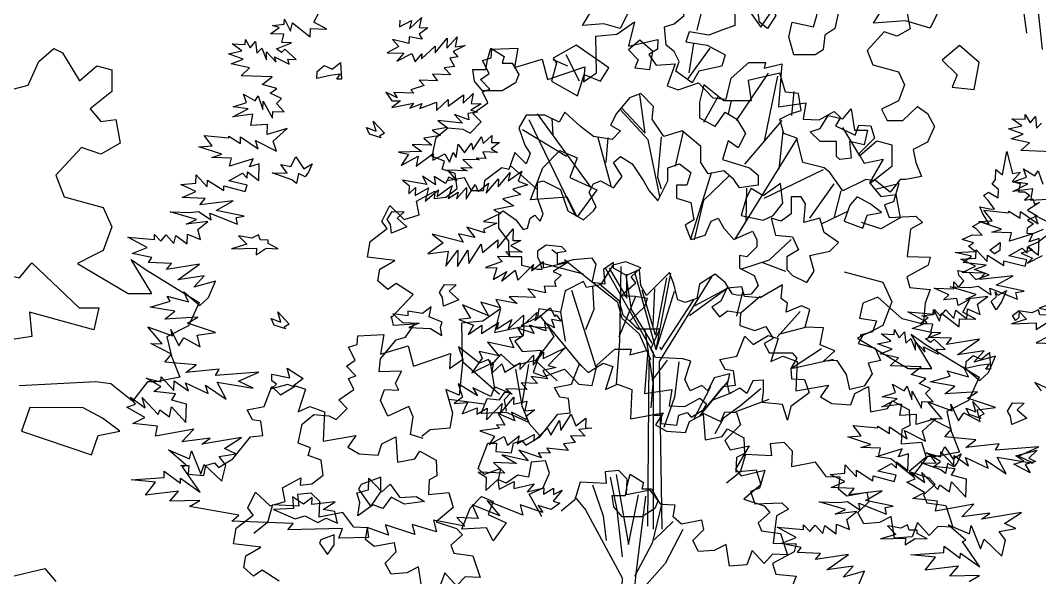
# Model space of a CAD drawing. Header units: inches. Extents: x 11.9 to 85.3, y 21.1 to 37.4.
# Drawn here: x 59.042 to 59.779, y 22.609 to 23.012 of the extents above; entities that cross this region are included whole.
import ezdxf

# ---------------------------------------------------------------- set-up
doc = ezdxf.new("R2010")
doc.units = ezdxf.units.IN
doc.header["$MEASUREMENT"] = 0
doc.layers.add('CAY', color=94, linetype='Continuous')
doc.layers.add('CAY-3', color=61, linetype='Continuous')

# ---------------------------------------------------------------- blocks, each defined once
blk = doc.blocks.new('A$C76451831')
at = {"layer": 'CAY'}
for p, q in [((3764, 1772.8), (3822.4, 1787)), ((3822.4, 1787), (3840.1, 1765.7)), ((4717.8, 939.8), (4736.3, 1016.3)), ((5056.1, 967.1), (5060.8, 941.9)), ((5019.2, 937.2), (4991.7, 907.3)), ((5040, 930.1), (5019.2, 937.2)), ((5060.8, 941.9), (5040, 930.1)), ((4701.9, 860.6), (4738.9, 910.7)), ((4704.6, 871.1), (4712.5, 918.7)), ((4991.7, 907.3), (5000.7, 884.1)), ((4509.3, 881.7), (4485.5, 892.2)), ((4527.8, 857.9), (4506.6, 900.2)), ((5000.7, 884.1), (5042.4, 872.7)), ((5042.4, 872.7), (5051.8, 851.9)), ((4781, 794.5), (4832.5, 870.4)), ((4850.9, 870.4), (4799.8, 858.6)), ((4799.8, 858.6), (4804.6, 826.3)), ((4826.2, 761), (4847.8, 865.6)), ((4860, 840.1), (4850.9, 870.4)), ((4626.9, 837.7), (4608.4, 831)), ((4647.3, 816.9), (4626.9, 837.7)), ((4728.3, 851.9), (4721.2, 824)), ((4760.5, 826.3), (4728.3, 851.9)), ((4880.8, 837.7), (4860, 840.1)), ((4870.1, 802.5), (4874.1, 840.9)), ((4885.5, 810.2), (4880.8, 837.7)), ((5051.8, 851.9), (5042.4, 826.3)), ((4608.4, 831), (4587.6, 805.5)), ((4634, 774), (4625.3, 835.7)), ((4721.2, 824), (4721.2, 798.4)), ((4728.6, 791.9), (4751.7, 832.8)), ((4804.6, 826.3), (4760.5, 826.3)), ((4768, 805.1), (4772.9, 825.9)), ((5033.3, 821.6), (5014.8, 812.5)), ((5042.4, 826.3), (5033.3, 821.6)), ((4547.7, 684.5), (4460.2, 805.1)), ((4504.2, 807.8), (4495.2, 791.7)), ((4529.8, 784.6), (4504.2, 807.8)), ((4587.6, 805.5), (4578.1, 787)), ((4638.7, 763.4), (4593.5, 812.2)), ((4595.8, 814.5), (4634, 774)), ((4645.4, 796.4), (4647.3, 816.9)), ((4746.8, 784.6), (4762.9, 807.8)), ((4762.9, 807.8), (4781.4, 796.4)), ((4850.9, 796.4), (4869.4, 805.5)), ((4869.4, 805.5), (4885.5, 810.2)), ((5014.8, 812.5), (5023.9, 794.1)), ((5049.4, 794.1), (5072.6, 816.9)), ((5072.6, 816.9), (5088.7, 805.5)), ((5088.7, 805.5), (5100.1, 784.6)), ((4442.1, 803.1), (4430.3, 782.3)), ((4472, 803.1), (4442.1, 803.1)), ((4522.3, 639.8), (4446.8, 795.6)), ((4495.2, 791.7), (4472, 803.1)), ((4485.8, 770.9), (4483.8, 797.9)), ((4663.8, 768.5), (4645.4, 796.4)), ((4721.2, 798.4), (4746.8, 784.6)), ((4781.4, 796.4), (4795.5, 773.2)), ((4794.3, 724.1), (4854.9, 794.5)), ((4857.6, 773.2), (4850.9, 796.4)), ((5023.9, 794.1), (5049.4, 794.1)), ((5240.9, 785.6), (5224.9, 797.1)), ((5224.9, 797.1), (5246.2, 796.3)), ((5246.2, 796.3), (5246.5, 804)), ((5246.5, 804), (5254.2, 790.6)), ((5254.2, 790.6), (5262.7, 800.7)), ((5262.7, 800.7), (5264.7, 782.1)), ((5264.7, 782.1), (5272.7, 790)), ((4430.3, 782.3), (4439.8, 754.7)), ((4507, 736.3), (4436.2, 779.1)), ((4550.6, 768.5), (4529.8, 784.6)), ((4578.1, 787), (4594.3, 777.9)), ((4594.3, 777.9), (4580.5, 763.8)), ((4693.7, 777.9), (4663.8, 768.5)), ((4682.7, 720.5), (4695.7, 776.4)), ((4723.6, 752.4), (4693.7, 777.9)), ((4795.5, 773.2), (4783.7, 750)), ((4850.1, 715.8), (4856.4, 776.4)), ((4878.5, 766.1), (4857.6, 773.2)), ((4951.7, 782.9), (4979.4, 737.5)), ((5100.1, 784.6), (5088.7, 759.5)), ((5219.4, 781), (5240.9, 785.6)), ((5243.1, 772.4), (5219.4, 781)), ((5223.8, 764.9), (5243.1, 772.4)), ((4580.5, 763.8), (4550.6, 768.5)), ((4579.1, 689), (4557.9, 766.3)), ((4571.1, 726.8), (4574.5, 766.9)), ((4657.5, 671.8), (4638.7, 763.4)), ((4659.9, 768.1), (4654, 702.8)), ((4767.6, 761.4), (4758.6, 731.5)), ((4783.7, 750), (4767.6, 761.4)), ((4778.7, 602.9), (4879.6, 765.8)), ((4887.9, 726.8), (4878.5, 766.1)), ((4979.4, 737.5), (5007.1, 761.7)), ((5007.1, 761.7), (5031.3, 755.2)), ((5088.7, 759.5), (5065.6, 747.7)), ((5253, 758.5), (5223.8, 764.9)), ((5239.5, 745.8), (5253, 758.5)), ((4423.7, 742.9), (4414.2, 715.4)), ((4430.3, 736.3), (4423.7, 742.9)), ((4439.8, 754.7), (4448.8, 741)), ((4448.8, 741), (4442.1, 724.5)), ((4723.6, 726.8), (4723.6, 752.4)), ((5031.3, 755.2), (5031.3, 720.4)), ((5065.6, 747.7), (5070.3, 726.8)), ((5289.7, 744), (5239.5, 745.8)), ((4442.1, 724.5), (4430.3, 736.3)), ((4735.4, 708.3), (4723.6, 726.8)), ((4758.6, 731.5), (4802.2, 717.8)), ((4922.5, 717.8), (4887.9, 726.8)), ((5070.3, 726.8), (5079.3, 704)), ((4402.8, 717.8), (4374.9, 696.9)), ((4414.2, 715.4), (4402.8, 717.8)), ((4458.8, 684.4), (4417.8, 720.8)), ((4707.6, 603.7), (4740.9, 709.9)), ((4760.5, 713.1), (4735.4, 708.3)), ((4777, 699.3), (4760.5, 713.1)), ((4802.2, 717.8), (4816, 706)), ((4825.4, 669), (4921.3, 715.4)), ((4931.5, 710.7), (4922.5, 717.8)), ((4952.3, 680.8), (4931.5, 710.7)), ((5031.3, 720.4), (4996.5, 692.7)), ((5248.4, 702.9), (5243.4, 716.2)), ((5243.4, 716.2), (5262.1, 705.1)), ((5262.1, 705.1), (5267.3, 713.1)), ((5267.3, 713.1), (5274.7, 691.5)), ((4342.7, 701.7), (4314.8, 696.9)), ((4354.1, 680.8), (4342.7, 701.7)), ((4374.9, 696.9), (4372.6, 680.8)), ((4654, 702.8), (4659.9, 684)), ((4728.7, 665.9), (4769.2, 705.2)), ((4786.1, 685.5), (4777, 699.3)), ((4816, 706), (4816, 689.9)), ((4899.3, 636.8), (4938.6, 692.2)), ((4989.3, 699.3), (4952.3, 680.8)), ((5005.4, 696.9), (4989.3, 699.3)), ((4996.5, 692.7), (5013.6, 672)), ((5028.6, 678.5), (5005.4, 696.9)), ((5044.7, 699.3), (5028.6, 678.5)), ((5054.2, 699.3), (5044.7, 699.3)), ((5079.3, 704), (5054.2, 699.3)), ((5226.3, 679.6), (5250.7, 692.4)), ((5226.8, 695.5), (5248.4, 702.9)), ((5250.7, 692.4), (5226.8, 695.5)), ((4372.6, 680.8), (4354.1, 680.8)), ((4816, 689.9), (4786.1, 685.5)), ((4796.7, 631.7), (4797.9, 685.1)), ((4938.6, 636.8), (4950, 680.8)), ((5013.6, 672), (5037.8, 675)), ((5037.8, 675), (5044.9, 637.2)), ((5258.6, 683.9), (5226.3, 679.6)), ((5255.2, 665.5), (5258.6, 683.9)), ((4713.4, 601.8), (4728.7, 665.9)), ((5282, 667.2), (5255.2, 665.5)), ((4917.8, 627.7), (4961.8, 648.6)), ((5179.9, 649.5), (5219.6, 645.4)), ((5192.9, 632.7), (5179.9, 649.5)), ((5219.6, 645.4), (5219.7, 648.1)), ((5219.7, 648.1), (5238.4, 636.6)), ((5238.4, 636.6), (5238.7, 647.4)), ((5238.7, 647.4), (5267.1, 627.9)), ((5262.5, 641.2), (5296.4, 624.1)), ((5267.1, 627.9), (5262.5, 641.2)), ((5013.6, 619.5), (4982.4, 630.1)), ((5044.9, 637.2), (5013.6, 619.5)), ((5171.6, 631.2), (5192.9, 632.7)), ((5208.3, 619), (5171.6, 631.2)), ((5192.3, 614.2), (5208.3, 619)), ((5224, 613.1), (5192.3, 614.2)), ((5220.8, 600), (5224, 613.1)), ((5258.8, 611.8), (5220.8, 600)), ((5252.9, 598.9), (5258.8, 611.8)), ((4834.4, 569.5), (4869.4, 602.2)), ((5268.9, 603.8), (5252.9, 598.9)), ((5268, 577.1), (5268.9, 603.8)), ((4491.5, 579.5), (4483.4, 586)), ((5166.8, 572.4), (5167.3, 586)), ((5167.3, 586), (5185.2, 566.8)), ((5185.2, 566.8), (5185.5, 577.2)), ((5185.5, 577.2), (5211.7, 560.4)), ((5219.9, 576), (5241.7, 588.4)), ((5249.2, 569.6), (5219.9, 576)), ((5241.7, 588.4), (5249.5, 580.4)), ((5249.5, 580.4), (5249.9, 590.8)), ((5249.9, 590.8), (5268, 577.1)), ((4534.5, 546.7), (4466.9, 564.4)), ((4541.2, 539.6), (4503.7, 569.7)), ((4789.6, 555.4), (4834.4, 569.5)), ((4823, 565.2), (4860, 551.4)), ((5142.7, 570.6), (5166.8, 572.4)), ((5166.3, 559.3), (5142.7, 570.6)), ((5144.7, 549.2), (5166.3, 559.3)), ((5211.7, 560.4), (5212, 568.1)), ((5212, 568.1), (5246.1, 559.2)), ((5246.1, 559.2), (5249.2, 569.6)), ((4647.3, 419.7), (4569.9, 556)), ((4575.8, 556.2), (4604.1, 507.8)), ((4602.9, 544.4), (4611.2, 489.7)), ((4604.1, 507.8), (4604.1, 546.7)), ((4651.6, 424.8), (4617.3, 549.9)), ((4651.6, 424.8), (4675, 548.1)), ((4656.8, 405.9), (4741.3, 542.4)), ((5181.8, 547.9), (5144.7, 549.2)), ((5173.3, 537.8), (5181.8, 547.9)), ((5227, 544), (5173.3, 537.8)), ((5199.7, 528.7), (5227, 544)), ((4589.9, 500.7), (4541.2, 539.6)), ((4592.3, 503.1), (4560.4, 530.2)), ((4668.2, 540.8), (4650.5, 448.4)), ((5125.3, 526.3), (5157, 525.2)), ((5167.5, 513.9), (5125.3, 526.3)), ((5157, 525.2), (5170.6, 527)), ((5170.6, 527), (5191.5, 513.1)), ((5244.7, 519.4), (5199.7, 528.7)), ((4650.5, 448.4), (4629.2, 520.8)), ((4646.9, 463.7), (4649.3, 523.1)), ((4651.6, 424.8), (4681.2, 519.2)), ((4705.1, 479.9), (4766.8, 524.3)), ((4714.5, 496), (4764.5, 523.1)), ((5150.9, 506.4), (5167.5, 513.9)), ((5185.9, 510.6), (5150.9, 506.4)), ((5169.6, 498), (5185.9, 510.6)), ((5189.1, 524.1), (5233.8, 506.2)), ((5191.5, 513.1), (5189.1, 524.1)), ((5231.5, 517.1), (5244.7, 519.4)), ((5233.8, 506.2), (5231.5, 517.1)), ((3915.1, 501.1), (3898, 463.3)), ((4596.6, 475.1), (4589.9, 500.7)), ((4598.2, 480.3), (4592.3, 503.1)), ((4659.9, 424.8), (4712.2, 505.4)), ((5174, 481.5), (5169.6, 498)), ((4623.3, 457.8), (4598.2, 480.3)), ((4611.2, 489.7), (4644.6, 435.4)), ((5057.3, 485.6), (5099.7, 481.8)), ((5088.4, 468.6), (5057.3, 485.6)), ((5099.7, 481.8), (5100, 489.5)), ((5100, 489.5), (5110.1, 478.8)), ((5110.1, 478.8), (5118.6, 488.9)), ((5118.6, 488.9), (5131.2, 475.3)), ((5131.2, 475.3), (5134.4, 488.3)), ((5134.4, 488.3), (5152.5, 474.6)), ((5152.5, 474.6), (5153.1, 490.4)), ((5153.1, 490.4), (5174, 481.5)), ((3898, 463.3), (3863.2, 445.6)), ((4624.5, 449.6), (4596.6, 475.1)), ((5064.1, 459.1), (5088.4, 468.6)), ((3863.2, 445.6), (3870.3, 414.4)), ((4643, 408.3), (4624.5, 449.6)), ((5062.5, 449.6), (5086.7, 432.5)), ((5096, 452.5), (5064.1, 459.1)), ((5090.3, 444.6), (5096, 452.5)), ((5127.4, 443.3), (5090.3, 444.6)), ((4657.5, 429.5), (4659.9, 424.8)), ((5119.3, 433.1), (5127.4, 443.3)), ((5172.7, 441.7), (5119.3, 433.1)), ((5137.3, 416.6), (5172.7, 441.7)), ((3870.3, 414.4), (3883.8, 380.2)), ((4647.3, 135.4), (4647.3, 419.7)), ((5180.2, 422.8), (5137.3, 416.6)), ((5163.7, 404.8), (5180.2, 422.8)), ((5198.4, 414.5), (5163.7, 404.8)), ((5187.1, 388.1), (5198.4, 414.5)), ((4638.3, 140.1), (4640.6, 408.3)), ((4661.5, 135.4), (4656.8, 405.9)), ((5154.7, 381.1), (5147.1, 397.2)), ((5147.1, 397.2), (5173, 375)), ((3883.8, 380.2), (3846.1, 373.1)), ((5093.2, 372.8), (5125.3, 382.1)), ((5120.6, 390.5), (5154.7, 381.1)), ((5125.3, 382.1), (5120.6, 390.5)), ((5171.9, 380.3), (5154.8, 342.6)), ((5173, 375), (5187.1, 388.1)), ((3831.9, 373.1), (3807.8, 341.8)), ((3846.1, 373.1), (3831.9, 373.1)), ((5132.9, 366), (5093.2, 372.8)), ((5116.6, 353.4), (5132.9, 366)), ((5169.7, 356.6), (5116.6, 353.4)), ((5153.5, 346.7), (5169.7, 356.6)), ((5198.3, 331.5), (5153.5, 346.7)), ((5112.4, 313.2), (5089.4, 340.8)), ((5089.4, 340.8), (5128.7, 326.2)), ((5154.8, 342.6), (5120.1, 324.9)), ((5126.4, 336.8), (5139.1, 310)), ((5128.7, 326.2), (5126.4, 336.8)), ((5168.7, 327.6), (5198.3, 331.5)), ((5093.9, 313.9), (5112.4, 313.2)), ((5127.7, 296.8), (5093.9, 313.9)), ((5120.1, 324.9), (5127.1, 293.6)), ((5139.1, 310), (5147.2, 322.9)), ((5147.2, 322.9), (5173.5, 308.8)), ((5173.5, 308.8), (5168.7, 327.6)), ((5116.8, 284), (5127.7, 296.8)), ((5167, 279.6), (5116.8, 284)), ((5127.1, 293.6), (5140.7, 259.4)), ((5150.7, 267), (5167, 279.6)), ((5204.4, 272.8), (5150.7, 267)), ((5198.6, 262.6), (5204.4, 272.8)), ((5268.1, 267.9), (5198.6, 262.6)), ((5235.4, 253.2), (5268.1, 267.9)), ((5029.8, 248.8), (5005.7, 252.3)), ((5064.6, 221), (5029.8, 248.8)), ((5088.8, 252.3), (5064.6, 221)), ((5110, 244.4), (5086.5, 258.4)), ((5086.5, 258.4), (5110.3, 252.1)), ((5103, 252.3), (5088.8, 252.3)), ((5140.7, 259.4), (5103, 252.3)), ((5110.3, 252.1), (5110.6, 260.2)), ((5110.6, 260.2), (5131.1, 238.2)), ((5131.1, 238.2), (5131.7, 254.1)), ((5131.7, 254.1), (5155.1, 237.4)), ((5155.1, 237.4), (5150.1, 250.7)), ((5150.1, 250.7), (5186.7, 233.6)), ((5186.7, 233.6), (5182.2, 246.9)), ((5182.2, 246.9), (5215.8, 224.4)), ((5200.9, 251.6), (5259, 241.9)), ((5215.8, 224.4), (5200.9, 251.6)), ((5259, 241.9), (5235.4, 253.2)), ((5098.9, 236.6), (5110, 244.4)), ((5133.6, 232.7), (5098.9, 236.6)), ((5127.8, 222.5), (5133.6, 232.7)), ((5055.4, 211.4), (5069.2, 216.4)), ((5069.2, 216.4), (5061.4, 227.5)), ((5061.4, 227.5), (5084.8, 210.4)), ((5080, 226.9), (5105.7, 199.2)), ((5084.8, 210.4), (5080, 226.9)), ((5151.6, 216.2), (5127.8, 222.5)), ((5150.6, 186.8), (5151.6, 216.2)), ((5084.3, 194.5), (5055.4, 211.4)), ((5105.7, 199.2), (5108.7, 206.8)), ((5108.7, 206.8), (5124.2, 195.8)), ((5124.2, 195.8), (5127.5, 211.6)), ((5127.5, 211.6), (5150.6, 186.8)), ((5065.3, 184.8), (5084.3, 194.5)), ((5105.1, 180.6), (5065.3, 184.8)), ((5101.8, 164.4), (5105.1, 180.6)), ((5163.4, 175.9), (5101.8, 164.4)), ((5144.1, 155.3), (5163.4, 175.9)), ((5189.6, 161.4), (5144.1, 155.3)), ((5240.4, 162.3), (5176.1, 151.4)), ((5176.1, 151.4), (5189.6, 161.4)), ((5213, 144.7), (5240.4, 162.3)), ((5150.9, 117.8), (5122.3, 142.4)), ((5122.3, 142.4), (5156.7, 128.1)), ((5156.7, 128.1), (5159.4, 141.1)), ((5159.4, 141.1), (5174.4, 103.4)), ((5204.4, 131.8), (5231.3, 136.3)), ((5214.8, 117.9), (5204.4, 131.8)), ((5231.3, 136.3), (5213, 144.7)), ((5145.4, 115.3), (5150.9, 117.8)), ((5173.4, 74.4), (5145.4, 115.3)), ((5174.4, 103.4), (5180, 119.1)), ((5180, 119.1), (5208.5, 91.8)), ((5208.5, 91.8), (5214.8, 117.9)), ((5115.3, 97.8), (5115.7, 108.2)), ((5115.7, 108.2), (5141.7, 88.7)), ((5062.2, 94.2), (5115.3, 97.8)), ((5101.9, 90.1), (5062.2, 94.2)), ((5085.3, 69.4), (5101.9, 90.1)), ((5141.7, 88.7), (5142, 96.8)), ((5142, 96.8), (5173.4, 74.4)), ((5138.6, 75.7), (5085.3, 69.4)), ((5124.9, 59.8), (5138.6, 75.7)), ((5172.9, 60.9), (5124.9, 59.8)), ((5156.3, 51), (5172.9, 60.9))]:
    blk.add_line(p, q, dxfattribs=at)
for points in [[(4200.2, 1766.3), (4172.8, 1784.2), (4159, 1774.7), (4143.2, 1788.5), (4146.4, 1807.4), (4170.6, 1821.2), (4126.4, 1826.4), (4130.6, 1851.7), (4158, 1872.8), (4149.6, 1884.4), (4162.2, 1909.7), (4185.4, 1887.6), (4209.7, 1895), (4205.5, 1917.1), (4235, 1933), (4233.9, 1921.4), (4252.9, 1923.5), (4270.8, 1937.2), (4267.7, 1961.4), (4246.6, 1968.8), (4250.8, 1981.5), (4230.8, 1988.9), (4237.1, 2019.4), (4256.1, 2035.3), (4280.3, 2033.1), (4291.9, 2026.8), (4309.9, 2044.7), (4296.2, 2058.5), (4320.4, 2075.3), (4312, 2093.3), (4323.6, 2097.5), (4308.8, 2113.3), (4322.5, 2122.8), (4312, 2143.9), (4325.7, 2148.1), (4326.7, 2161.8), (4368.9, 2163.9), (4363.7, 2132.3), (4408, 2146), (4416.4, 2113.3), (4476.5, 2133.3), (4474.4, 2109.1), (4495.5, 2123.9), (4494.4, 2182.9), (4528.2, 2186.1), (4556.7, 2206.1), (4547.2, 2167.1), (4594.6, 2177.6), (4593.6, 2161.8), (4579.9, 2153.4), (4591.5, 2136.5), (4622.1, 2138.6), (4609.4, 2102.8), (4627.3, 2096.4), (4660, 2108), (4683.2, 2083.8), (4704.3, 2081.7), (4712.8, 2115.4), (4741.2, 2140.7), (4767.6, 2140.7), (4765.5, 2131.2), (4794, 2138.6), (4788.7, 2069), (4833, 2075.3), (4828.8, 2049), (4854.1, 2047.9), (4878.3, 2061.6), (4888.9, 2052.1), (4880.5, 2038.4), (4912.1, 2023.7), (4918.4, 2039.5), (4937.4, 2038.4), (4943.7, 2018.4), (4918.4, 1993.1), (4926.9, 1978.3), (4957.4, 1984.6), (4935.3, 1946.7), (4944.8, 1936.1), (4982.8, 1945.6), (4974.3, 1916.1), (4959.6, 1910.8), (4966.9, 1890.8), (5010.2, 1892.9), (5020.7, 1882.3), (5001.7, 1871.8), (4996.5, 1827.5), (5033.4, 1826.4), (5030.2, 1813.8), (4995.4, 1794.8), (5000.7, 1777.9), (5033.4, 1774.7), (5024.9, 1752.6)], [(530, 749.3), (509.9, 755.6), (514.2, 784.1), (506.8, 800.9), (473, 785.1), (461.4, 810.4), (467.7, 828.4), (490.9, 827.3), (485.7, 837.9), (495.2, 857.9), (459.3, 856.8), (461.4, 877.9), (486.7, 908.5), (501.5, 912.7), (516.3, 933.8), (482.5, 931.7), (479.3, 946.5), (478.3, 943.3), (514.2, 981.3), (486.7, 999.2), (473, 989.7), (457.2, 1003.4), (460.4, 1022.4), (484.6, 1036.1), (440.3, 1041.4), (444.5, 1066.7), (472, 1087.8), (463.5, 1099.4), (476.2, 1124.7), (499.4, 1102.6), (523.6, 1110), (519.4, 1132.1), (549, 1147.9), (547.9, 1136.3), (566.9, 1138.4), (584.8, 1152.1), (581.7, 1176.4), (560.6, 1183.8), (564.8, 1196.4), (544.7, 1203.8), (551.1, 1234.4), (570.1, 1250.2), (594.3, 1248.1), (605.9, 1241.8), (623.8, 1259.7), (610.1, 1273.4), (634.4, 1290.3), (625.9, 1308.2), (637.6, 1312.5), (622.8, 1328.3), (636.5, 1337.8), (625.9, 1358.9), (639.7, 1363.1), (640.7, 1376.8), (682.9, 1378.9), (677.6, 1347.3), (721.9, 1361), (730.4, 1328.3), (790.5, 1348.3), (788.4, 1324.1), (809.5, 1338.8), (808.4, 1397.9), (842.2, 1401.1), (870.6, 1421.1), (861.1, 1382.1), (908.6, 1392.6), (907.6, 1376.8), (893.8, 1368.4), (905.4, 1351.5), (936, 1353.6), (923.4, 1317.7), (941.3, 1311.4), (974, 1323), (997.2, 1298.7), (1018.3, 1296.6), (1026.7, 1330.4), (1055.2, 1355.7), (1081.6, 1355.7), (1079.5, 1346.2), (1107.9, 1353.6), (1102.7, 1284), (1147, 1290.3), (1142.7, 1263.9), (1168.1, 1262.9), (1192.3, 1276.6), (1202.9, 1267.1), (1194.4, 1253.4), (1226.1, 1238.6), (1232.4, 1254.5), (1251.4, 1253.4), (1257.7, 1233.4), (1232.4, 1208), (1240.8, 1193.3), (1271.4, 1199.6), (1249.3, 1161.6), (1258.8, 1151.1), (1296.7, 1160.6), (1288.3, 1131.1), (1273.5, 1125.8), (1280.9, 1105.7), (1324.2, 1107.9), (1334.7, 1097.3), (1315.7, 1086.8), (1310.4, 1042.5), (1347.4, 1041.4), (1344.2, 1028.7), (1309.4, 1009.8), (1314.7, 992.9), (1347.4, 989.7), (1338.9, 967.6), (1335.8, 933.8), (1302, 942.3), (1263, 977.1), (1238.7, 967.6), (1233.4, 943.3), (1260.9, 939.1), (1254.5, 921.2), (1234.5, 915.9), (1238.7, 915.9), (1231.3, 902.2), (1258.8, 894.8), (1267.2, 874.8), (1247.2, 870.5), (1253.5, 853.7)], [(1230.2, 508.9), (1241.6, 535.3), (1206.8, 525.6), (1223.3, 543.6), (1180.5, 537.4), (1215.8, 562.4), (1162.5, 553.9), (1170.5, 564), (1133.4, 565.3), (1139.1, 573.3), (1107.2, 579.8), (1131.5, 589.4), (1100.4, 606.4), (1142.9, 602.6), (1143.1, 610.3), (1153.2, 599.5), (1161.7, 609.7), (1174.4, 596.1), (1177.5, 609.1), (1195.6, 595.3), (1196.2, 611.2), (1217.2, 602.3), (1212.8, 618.8), (1229.1, 631.3), (1194, 627.1), (1210.6, 634.7), (1168.4, 647.1), (1200.1, 646), (1213.8, 647.7), (1234.6, 633.9), (1232.3, 644.8), (1276.9, 627), (1274.6, 637.9), (1287.8, 640.2), (1242.8, 649.4), (1270.1, 664.8), (1216.4, 658.5), (1224.9, 668.7), (1187.8, 670), (1209.5, 680.1), (1185.8, 691.3), (1209.9, 693.2), (1210.4, 706.8), (1228.3, 687.6), (1228.7, 698), (1254.8, 681.2), (1255.1, 688.9), (1289.2, 680), (1292.3, 690.3), (1263.1, 696.8), (1284.8, 709.2), (1292.7, 701.2), (1293, 711.6), (1311.1, 697.8), (1312.1, 724.6), (1296, 719.7), (1301.9, 732.6), (1263.9, 720.8), (1267.1, 733.8), (1235.4, 734.9), (1251.4, 739.8), (1214.7, 752), (1236, 753.5), (1223, 770.3), (1262.8, 766.2), (1262.9, 768.9), (1281.5, 757.4), (1281.9, 768.2), (1310.2, 748.6), (1305.7, 761.9), (1339.5, 744.9), (1334.6, 760.9), (1356.7, 781.5), (1324.6, 771.7), (1325.2, 788), (1298.4, 786.2), (1301.7, 804.7), (1269.4, 800.4), (1293.9, 813.1), (1270, 816.2), (1291.5, 823.6), (1286.5, 837), (1305.2, 825.9), (1310.4, 833.9), (1317.9, 812.3), (1318.3, 825.4), (1333.2, 798.2), (1333.6, 809), (1352.2, 808.4), (1339.5, 822), (1347.9, 829.8), (1329.6, 838.2), (1340.3, 846), (1316.5, 852.2), (1332.8, 864.8), (1282.6, 866.6), (1296.2, 879.2), (1266.9, 885.7), (1286.2, 893.2), (1262.5, 901.7), (1284, 906.4), (1268.1, 917.8), (1289.3, 917.1), (1289.6, 924.8), (1297.3, 911.4), (1305.8, 921.5), (1307.9, 902.9), (1315.9, 910.7), (1323.4, 891.9), (1323.8, 905), (1339.1, 888.6), (1336.7, 896.9), (1360.3, 885.2), (1357.8, 893.4), (1371.4, 892.9), (1353.4, 909.4), (1347.8, 904.2), (1339.8, 909.9), (1364.2, 919.5), (1348.4, 920), (1351.5, 933.5), (1330.3, 934.3), (1343.8, 944.2), (1333.4, 947.3), (1352.1, 949.4), (1352.4, 957.5), (1362.1, 938.6), (1365.3, 951.6), (1394, 929.3), (1394.4, 942.4), (1420.7, 941.5), (1399.8, 953.1), (1411.4, 974), (1392.5, 963.8), (1390.1, 974.8), (1368.8, 972.8), (1377.2, 980.7), (1353.6, 991.9), (1385.3, 990.8), (1385.6, 1001.7), (1393.5, 993.3), (1401.6, 1003.4), (1394.2, 1011.8), (1391.7, 1020.1), (1410.2, 1016.7), (1420.7, 1005.5), (1442.2, 1012.9), (1418.5, 1021.8), (1437.3, 1028.9), (1400.3, 1032.9), (1413.8, 1043.3), (1387.3, 1049.2), (1419.5, 1050.8), (1409, 1059.4), (1417.3, 1064.5), (1398.9, 1070.1), (1415, 1077.7), (1430.9, 1077.2), (1420.8, 1088), (1415.5, 1090.9), (1428.9, 1098.6), (1442.4, 1095.4), (1432.1, 1111.6), (1427, 1122.6), (1443.2, 1119.4), (1450.9, 1119.1), (1441, 1132.6), (1433.1, 1141), (1441.4, 1146.2), (1457, 1137.5), (1457.5, 1150.6), (1447.3, 1159.1), (1452.6, 1167.1), (1453.1, 1182.9), (1463.7, 1174.4), (1470.5, 1211.8), (1479.7, 1176.6), (1492.9, 1178.8), (1479.2, 1163.4), (1492.2, 1160.3), (1489.5, 1147.2), (1499.9, 1146.8), (1507.9, 1141.1), (1499.4, 1133.3), (1512.7, 1135.5), (1515.1, 1127.3), (1523.3, 1129.7), (1504.3, 1117.2), (1519.9, 1108.5), (1503.8, 1101.4), (1514, 1095.6), (1503.3, 1087.8), (1503, 1080.1), (1513.4, 1079.7), (1530, 1086.9)], [(1534.6, 1076.3), (1521.1, 1065.9), (1505, 1058.7), (1512.5, 1053), (1493.8, 1048.2), (1512, 1039.9), (1504.1, 1032), (1528.5, 1044.3)], [(1549.5, 969.2), (1522.8, 959.3), (1538.6, 956)], [(1537.1, 913.4), (1518.2, 903.7), (1544.9, 902.7)], [(1534.2, 831), (1515.9, 839.8), (1525.9, 826.3)], [(4238.6, 956), (4238.2, 945.6), (4257.1, 955.4), (4254, 942.3), (4273.2, 960.2), (4269.9, 944.5), (4283.5, 944), (4269.5, 933.6), (4274.7, 925.7), (4253.5, 929.2), (4253.1, 918.3), (4226.6, 924.7), (4237.1, 913.4), (4218.2, 903.7), (4244.9, 902.7), (4233.5, 890), (4258, 902.3), (4263, 889), (4273.8, 901.7), (4273.5, 893.6), (4295.6, 914.1), (4295.2, 903.7), (4314.6, 927.1), (4314, 910.8), (4331, 929.2), (4327.7, 913), (4343.6, 915.2), (4324.7, 905.4), (4332.1, 897), (4318.9, 894.7), (4326.6, 881.3), (4310.2, 879.2), (4320.7, 867.9), (4291.3, 868.9), (4299.1, 858.2), (4269.6, 859.3), (4277.5, 850.8), (4256, 843.9), (4261.2, 838.3), (4229.1, 839.4), (4234.2, 831), (4215.9, 839.8), (4225.9, 826.3), (4239.5, 825.9), (4225.5, 815.5), (4260.6, 822.4), (4254.9, 814.4), (4273.8, 821.9), (4270.8, 813.9), (4297.8, 823.8), (4297.4, 810.2), (4316.6, 828.2), (4316.2, 817.7), (4340.9, 835.5), (4340.4, 822.3), (4356.8, 837.6), (4353.5, 821.9), (4369.8, 821.3), (4353.1, 811), (4363.9, 807.9), (4348, 805.8), (4349.9, 795.3), (4326.6, 803.8), (4339.3, 790.2), (4299.5, 794.3), (4315, 782.9), (4290.8, 778.7), (4304.1, 770.1), (4277.2, 765.6), (4290, 754.7), (4258.3, 755.8), (4273.8, 744.4), (4236.6, 743), (4252.3, 740.2), (4240.8, 721.6), (4268.1, 736.9), (4264.8, 720.7), (4292.2, 741.1), (4291.9, 730.6), (4310.8, 740.4), (4318.5, 727), (4324.5, 742.7), (4329.2, 734.8), (4332.6, 756), (4343, 742), (4354, 757.9), (4356.3, 747), (4370.2, 767.8), (4372.6, 757.3), (4386.6, 770), (4386.2, 759.1), (4399.3, 758.6), (4385.9, 748.7), (4396.1, 742.9), (4372.1, 743.7), (4377.2, 733.1), (4361.3, 733.7), (4366.6, 730.8), (4339.9, 731.7), (4355.3, 717.6), (4336.8, 718.2), (4347, 712.9), (4315.3, 714), (4330.6, 697.1), (4317.6, 703), (4311.9, 692.8), (4293.7, 703.8), (4295.9, 690.6), (4275.1, 704.5), (4282.3, 691.1), (4242.7, 697.9), (4253.3, 689.4), (4252.8, 676.3), (4263.6, 686.3), (4263.1, 673.2), (4284.9, 685.6), (4279.1, 664.5), (4301.1, 682.3), (4298, 672), (4322.6, 689.7), (4316.4, 668.6), (4332.6, 678.5), (4329.6, 668.1), (4346.1, 686.1), (4345.4, 667.6), (4359.8, 691.1), (4364.9, 680), (4381.2, 693.1), (4377.9, 676.9), (4397.3, 700.2), (4396.8, 687.1), (4416.2, 710.4), (4413, 696.9), (4434.9, 712.5), (4429.3, 696.4), (4445, 690.8), (4420.7, 683.5), (4433.6, 674.9), (4404.3, 668.2), (4422.5, 656.7), (4390.1, 650.1), (4400.8, 644.3), (4373.6, 631.7), (4394.8, 628.7), (4373.2, 618.6), (4375.7, 613), (4346.5, 622.2), (4359.6, 605.9), (4333, 611.8), (4340.7, 598.4), (4290.4, 611), (4308.5, 596.8), (4283.9, 579.1), (4316.2, 583.4), (4312.6, 559.5), (4332.1, 585.5), (4331.2, 558.8), (4348, 585), (4349.9, 563.6), (4369.6, 594.7), (4371.9, 581.4), (4396.6, 601.9), (4396.1, 588.3), (4421.2, 619.6), (4420.6, 601), (4433.7, 600.6), (4417.6, 593), (4435.8, 581.9), (4409.1, 582.8), (4416.9, 574.4), (4395.7, 575.2), (4403.5, 566.7), (4376.5, 557.2), (4395, 556.6), (4388.9, 538.2), (4410.7, 550.6), (4402.4, 535), (4424.3, 552.8), (4428.8, 536.8), (4453.7, 562.3), (4450.6, 551.9), (4469.7, 567.1), (4469.3, 556.7), (4510, 565.7), (4485.4, 550.7), (4498.4, 544.8), (4487.6, 534.8), (4490, 526.5), (4471, 527.2), (4473.4, 516.7), (4444.6, 522.7), (4457.2, 509.1), (4414.7, 510.6), (4427.4, 499.2), (4393.2, 505.9), (4400.9, 492.5), (4369.1, 501.3), (4381.4, 479.5), (4339.5, 497.3), (4352.3, 475.6), (4333.6, 473.5), (4357.4, 464.5), (4348.7, 449), (4370.5, 464.1), (4370, 450.9), (4397.4, 468.6), (4394.3, 457.8), (4418.8, 473.3), (4412.8, 457.1), (4437.7, 480.3), (4437.1, 464.5), (4459.1, 485), (4455.9, 472), (4480.7, 492.4), (4488.3, 478.5), (4490.7, 481.2), (4498.5, 470.5), (4482.7, 473.7), (4487.7, 460), (4471.7, 468.7), (4473.9, 455), (4447.5, 464.1), (4455.2, 450.7), (4428.8, 459.3), (4436.5, 445.9), (4415.1, 443.9), (4422.2, 427.8), (4380, 437), (4398.2, 415), (4366.3, 421.6), (4371.3, 411), (4354.7, 387.5), (4389.7, 404.9), (4386.3, 386.4), (4402.7, 401.7), (4407.7, 388.4), (4432.3, 403.4), (4431.9, 392.6), (4454, 415.8), (4453.4, 400), (4470, 420.7), (4469.7, 410.3), (4505.2, 427.6), (4477.4, 399.1), (4490.4, 396), (4469, 391.3), (4476.7, 377.8), (4450.1, 381.5), (4460.6, 370.2), (4433.8, 371.2), (4443.9, 360.4), (4409.5, 361.6), (4419.6, 353.1), (4391, 365), (4385, 349.3), (4356.1, 363.5), (4363.8, 350.1), (4332.7, 369.7), (4339.7, 348.2), (4326.2, 337.8), (4347.6, 339.7), (4338.8, 321.5), (4363.1, 331), (4362.7, 320.6), (4379, 330.5), (4378.3, 311.9), (4403.2, 337.8), (4400, 322), (4422.2, 348), (4421.8, 337.1), (4443.2, 341.8), (4440, 326.1), (4456.3, 327.8), (4442.4, 317.8), (4442.2, 312.4), (4418.6, 324.1), (4423.6, 310.3), (4397.2, 322.1), (4407.5, 303.2), (4394.3, 303.7), (4399.1, 298), (4367.2, 293.7), (4391, 285.2), (4382.3, 271.9), (4406.8, 284.6), (4411.8, 270.9), (4430.9, 286.1), (4427.7, 273), (4455, 287.9), (4454.6, 277.5), (4476.6, 298.1), (4481.7, 287), (4495.6, 310.5), (4497.8, 294.6), (4514.6, 320.8), (4522.1, 301.9), (4538.4, 314.5), (4537.8, 298.6), (4548.2, 298.3), (4526.8, 296.3), (4537.3, 285.1), (4513.3, 285.9), (4521.1, 275.2), (4502.5, 273.1), (4509.8, 262), (4475.5, 265.9), (4480.6, 258), (4461.6, 258.7), (4466.8, 250.4), (4430.1, 262.5), (4445.3, 245.7), (4403.1, 255.3), (4426.6, 241.3), (4389.5, 242.6), (4407.5, 225.7), (4364.9, 227.2), (4377.8, 219), (4377, 197.7), (4396.2, 215.6), (4398.4, 199.7), (4422.9, 212), (4422.5, 201.1), (4454.9, 208.2), (4443.6, 195.4), (4470.5, 202.2), (4470.2, 191.8), (4486.4, 201.6), (4486, 191.2), (4499.9, 198.4), (4485.6, 180.3), (4496.4, 177.2), (4482.5, 167.3), (4461.4, 173.5), (4469.1, 162.3), (4432.4, 174.5), (4436.8, 158), (4379.2, 181.3), (4399.6, 157), (4354.9, 174.5), (4365, 152.8), (4330.2, 154), (4343.3, 140), (4292.9, 149.9), (4297.7, 131.1), (4258.2, 142.9), (4262.6, 126.9), (4215.6, 142.2), (4220, 125.7), (4186, 137.8), (4188.1, 121.8), (4140.1, 120.8), (4146.1, 136.4), (4058.1, 134.1), (4066.6, 144.6), (3967.9, 148.1), (3979.1, 158.1), (3899.4, 171.8), (3916.1, 181.6), (3868, 180.6), (3881.7, 196.4), (3828.5, 190.1), (3845, 210.9), (3805.3, 215), (3858.5, 218.6), (3858.8, 229), (3884.9, 209.5), (3885.2, 217.6), (3916.5, 195.2), (3888.5, 236.1), (3894, 238.6), (3865.5, 263.2), (3899.8, 248.8), (3902.6, 261.9), (3917.6, 224.2), (3923.1, 239.9), (3951.6, 212.6), (3957.9, 238.7), (3947.6, 252.6), (3974.4, 257.1), (3956.2, 265.5), (3983.5, 283.1), (3919.2, 272.2), (3932.7, 282.1), (3887.2, 276), (3906.5, 296.7), (3844.9, 285.2), (3848.2, 301.4), (3808.5, 305.5), (3827.4, 315.3), (3798.5, 332.2), (3812.3, 337.1), (3804.5, 348.3), (3827.9, 331.1), (3823.1, 347.6), (3848.9, 320), (3851.8, 327.6), (3867.3, 316.6), (3870.6, 332.4), (3893.7, 307.5), (3894.8, 337), (3871, 343.2), (3876.8, 353.5), (3842, 357.4), (3853.2, 365.2), (3829.6, 379.1), (3853.4, 372.9), (3853.7, 381), (3874.2, 359), (3874.8, 374.8), (3898.2, 358.2), (3893.2, 371.5), (3929.8, 354.3), (3925.3, 367.6), (3958.9, 345.2), (3944, 372.4), (4002.2, 362.7), (3978.5, 373.9), (4011.2, 388.7), (3941.7, 383.4), (3947.5, 393.6), (3893.8, 387.8), (3910.1, 400.4), (3860, 404.8), (3870.8, 417.6), (3837, 434.6), (3855.6, 434), (3832.5, 461.5), (3871.9, 447), (3869.5, 457.5), (3882.2, 430.8), (3890.3, 443.7), (3916.6, 429.6), (3911.8, 448.3), (3941.4, 452.3), (3896.6, 467.5), (3912.8, 477.3), (3859.7, 474.2), (3876, 486.8), (3836.3, 493.6), (3868.4, 502.9), (3863.7, 511.2), (3897.8, 501.9), (3890.2, 518), (3916.2, 495.8), (3930.2, 508.9), (3941.6, 535.3), (3906.8, 525.6), (3923.3, 543.6), (3880.5, 537.4), (3915.8, 562.4), (3862.5, 553.9), (3870.5, 564), (3833.4, 565.3), (3839.1, 573.3), (3807.2, 579.8), (3831.5, 589.4), (3800.4, 606.4), (3842.9, 602.6), (3843.1, 610.3), (3853.2, 599.5), (3861.7, 609.7), (3874.4, 596.1), (3877.5, 609.1), (3895.6, 595.3), (3896.2, 611.2), (3917.2, 602.3), (3912.8, 618.8), (3929.1, 631.3), (3894, 627.1), (3910.6, 634.7), (3868.4, 647.1), (3900.1, 646), (3913.8, 647.7), (3934.6, 633.9), (3932.3, 644.8), (3976.9, 627), (3974.6, 637.9), (3987.8, 640.2), (3942.8, 649.4), (3970.1, 664.8), (3916.4, 658.5), (3924.9, 668.7), (3887.8, 670), (3909.5, 680.1), (3885.8, 691.3), (3909.9, 693.2), (3910.4, 706.8), (3928.3, 687.6), (3928.7, 698), (3954.8, 681.2), (3955.1, 688.9), (3989.2, 680), (3992.3, 690.3), (3963.1, 696.8), (3984.8, 709.2), (3992.7, 701.2), (3993, 711.6), (4011.1, 697.8), (4012.1, 724.6), (3996, 719.7), (4001.9, 732.6), (3963.9, 720.8), (3967.1, 733.8), (3935.4, 734.9), (3951.4, 739.8), (3914.7, 752), (3936, 753.5), (3923, 770.3), (3962.8, 766.2), (3962.9, 768.9), (3981.5, 757.4), (3981.9, 768.2), (4010.2, 748.6), (4005.7, 761.9), (4039.5, 744.9), (4034.6, 760.9), (4056.7, 781.5), (4024.6, 771.7), (4025.2, 788), (3998.4, 786.2), (4001.7, 804.7), (3969.4, 800.4), (3993.9, 813.1), (3970, 816.2), (3991.5, 823.6), (3986.5, 837), (4005.2, 825.9), (4010.4, 833.9), (4017.9, 812.3), (4018.3, 825.4), (4033.2, 798.2), (4033.6, 809), (4052.2, 808.4), (4039.5, 822), (4047.9, 829.8), (4029.6, 838.2), (4040.3, 846), (4016.5, 852.2), (4032.8, 864.8), (3982.6, 866.6), (3996.2, 879.2), (3966.9, 885.7), (3986.2, 893.2), (3962.5, 901.7), (3984, 906.4), (3968.1, 917.8), (3989.3, 917.1), (3989.6, 924.8), (3997.3, 911.4), (4005.8, 921.5), (4007.9, 902.9), (4015.9, 910.7), (4023.4, 891.9), (4023.8, 905), (4039.1, 888.6), (4036.7, 896.9), (4060.3, 885.2), (4057.8, 893.4), (4071.4, 892.9), (4053.4, 909.4), (4047.8, 904.2), (4039.8, 909.9), (4064.2, 919.5), (4048.4, 920), (4051.5, 933.5), (4030.3, 934.3), (4043.8, 944.2), (4033.4, 947.3), (4052.1, 949.4), (4052.4, 957.5), (4062.1, 938.6), (4065.3, 951.6), (4094, 929.3), (4094.4, 942.4), (4120.7, 941.5), (4099.8, 953.1), (4111.4, 974)], [(5254.8, 1037.3), (5265.4, 984.5), (5273.8, 908.6)], [(1253.5, 853.7), (1240.8, 833.6), (1217.6, 828.4), (1212.4, 852.6), (1197.6, 874.8), (1175.4, 873.7), (1193.4, 890.6), (1170.2, 900.1), (1175.4, 927.5), (1145.9, 928.6), (1153.3, 957), (1139.6, 963.4), (1115.3, 952.8), (1117.4, 967.6), (1106.9, 975), (1109, 997.1), (1073.1, 976), (1047.8, 978.1), (1043.6, 993.9), (1019.3, 991.8), (1009.9, 970.7), (995.1, 961.2), (1007.7, 945.4), (1020.4, 954.9), (1041.5, 951.8), (1040.4, 931.7), (1064.7, 923.3), (1082.6, 929.6), (1094.2, 910.6), (1079.5, 902.2), (1087.9, 887.4), (1124.8, 887.4), (1132.2, 879), (1122.7, 862.1), (1123.8, 845.2), (1144.9, 844.2), (1152.2, 823.1), (1122.7, 800.9), (1117.4, 778.8), (1109, 804.1), (1076.3, 807.3), (1078.4, 825.2), (1078.4, 843.1), (1061.5, 842.1), (1052, 822), (1040.4, 830.5), (1023.6, 822), (1020.4, 836.8), (1024.6, 853.7), (999.3, 847.3), (988.8, 826.2), (979.3, 834.7), (960.3, 826.2), (951.8, 844.2), (961.3, 873.7), (948.7, 877.9), (904.4, 880), (897, 893.7), (911.8, 925.4), (875.9, 925.4), (863.3, 939.1), (887.5, 962.3), (891.7, 975), (871.7, 978.1), (848.5, 979.2), (872.7, 1000.3), (865.4, 1009.8), (881.2, 1024.5), (856.9, 1034), (835.8, 1028.7), (815.8, 997.1), (793.6, 992.9), (788.4, 1002.4), (758.8, 987.6), (751.5, 952.8), (716.7, 958.1), (714.5, 944.4), (688.2, 931.7), (732.5, 927.5), (740.9, 913.8), (711.4, 874.8), (675.5, 866.3), (655.5, 885.3), (639.7, 867.4), (635.4, 876.9), (620.7, 870.5), (586.9, 896.9), (594.3, 876.9), (588, 818.9), (566.9, 828.4), (577.4, 790.4), (573.2, 766.1), (541.6, 763), (527.9, 752.4)], [(848.5, 1026.6), (846.4, 906.4), (841.1, 836.8)], [(5226.4, 1024.6), (5243.2, 975), (5248.5, 935)], [(769.4, 988.7), (808.4, 864.2)], [(803.1, 995), (805.2, 957), (791.5, 924.3)], [(871.7, 977.1), (845.3, 912.7)], [(1044.7, 985.5), (1035.2, 946.5)], [(1073.1, 978.1), (1042.6, 951.8)], [(751.5, 952.8), (758.8, 906.4)], [(1137.5, 953.9), (1100.6, 912.7)], [(1484.5, 939.3), (1479.8, 947.6), (1490.5, 955.4), (1490.1, 944.5), (1484.5, 939.3)], [(717.7, 947.5), (784.2, 866.3)], [(887.5, 924.3), (900.2, 838.9), (897, 798.8)], [(1148, 928.6), (1102.7, 917)], [(1172.3, 893.7), (1123.8, 862.1)], [(594.3, 872.7), (653.4, 821)], [(634.4, 741.9), (648.1, 741.9), (647, 728.2), (672.4, 726.1), (675.5, 741.9), (689.2, 746.1), (695.6, 738.7), (718.8, 752.4), (747.2, 788.3), (767.3, 790.4), (764.1, 813.6), (750.4, 815.7), (742, 831.5), (769.4, 836.8), (782, 869.5), (795.8, 855.8), (820, 870.5), (835.8, 865.3), (824.2, 828.4), (843.2, 836.8), (866.4, 828.4), (864.3, 780.9), (917, 790.4), (904.4, 771.4), (922.3, 760.9), (952.9, 758.7), (959.2, 776.7), (981.4, 788.3), (984.5, 747.1), (1012, 752.4), (1020.4, 765.1), (1046.8, 750.3), (1047.8, 725), (1035.2, 718.7), (1034.1, 695.5), (1066.8, 698.6), (1074.2, 674.4), (1046.8, 651.2), (1079.5, 640.6), (1089, 630.1), (1070, 613.2), (1075.2, 600.5), (1105.8, 596.3), (1117.4, 561.5), (1093.2, 562.6), (1079.5, 547.8), (1060.5, 568.9), (1052, 545.7), (1023.6, 543.6), (1018.3, 578.4), (999.3, 568.9), (974, 566.8), (964.5, 584.7), (982.4, 602.7), (979.3, 617.4), (946.6, 611.1), (932.9, 622.7), (936, 641.7), (913.9, 642.7), (895.9, 665.9), (858, 658.6), (859, 683.9), (845.3, 697.6), (823.2, 695.5), (825.3, 676.5), (783.1, 678.6), (774.7, 650.1), (752.5, 632.2)], [(637.6, 874.8), (644.9, 829.4)], [(711.4, 874.8), (746.2, 842.1)], [(923.4, 875.8), (899.1, 843.1)], [(942.4, 872.7), (935, 815.7), (918.1, 767.2)], [(1191.3, 876.9), (1125.9, 862.1)], [(678.7, 861.1), (689.2, 802), (700.8, 773.5), (717.7, 754.5)], [(699.8, 868.4), (689.2, 805.2)], [(1021.5, 842.1), (976.1, 786.2)], [(662.9, 791.4), (623.8, 789.3), (633.3, 813.6), (653.4, 811.5), (661.8, 824.1), (671.3, 823.1), (660.8, 811.5), (663.9, 793.6)], [(993, 832.6), (965.6, 779.8)], [(1027.8, 823.1), (995.1, 810.4)], [(1074.2, 829.4), (1041.5, 802), (1014.1, 782), (1000.4, 756.6)], [(572.2, 812.5), (628.1, 805.2)], [(1033.1, 792.5), (1087.9, 812.5)], [(662.9, 792.5), (699.8, 775.6)], [(720.9, 623.7), (720.9, 624.8), (700.8, 659.6), (723, 669.1), (733.5, 693.4), (727.2, 713.4), (704, 711.3), (699.8, 687), (682.9, 690.2), (663.9, 677.5), (651.3, 682.8), (655.5, 700.7), (629.1, 691.2), (618.6, 700.7), (634.4, 741.9)], [(841.1, 691.2), (861.1, 578.4), (877, 658.6)], [(803.1, 674.4), (820, 624.8), (825.3, 584.7)], [(831.6, 687), (842.2, 634.3), (850.6, 558.4)], [(774.7, 655.4), (791.5, 634.3), (850.6, 524.6), (847.4, 444.5), (842.2, 343.2), (836.9, 219.8), (831.6, 177.6), (821.1, 141.8)], [(888.6, 656.4), (872.7, 530.9), (866.4, 466.6), (861.1, 337.9), (856.9, 208.2), (854.8, 166), (859, 143.9)], [(914.9, 644.8), (899.1, 580.5), (870.6, 526.7)], [(932.9, 615.3), (902.3, 585.8)], [(948.7, 602.7), (920.2, 547.8), (869.6, 490.9)]]:
    blk.add_lwpolyline(points, dxfattribs=at)
for points in [[(4784.5, 1915.2), (4800.4, 1915.2), (4810.9, 1896.7), (4805.6, 1883.5), (4784.5, 1870.3), (4752.8, 1870.3), (4739.6, 1886.1), (4737, 1904.6), (4758.1, 1904.6), (4760.8, 1920.5), (4766, 1939), (4787.2, 1925.7)], [(4507.9, 1884.3), (4526.4, 1902.8), (4544.9, 1894.9), (4536.9, 1873.7), (4566, 1860.5), (4544.9, 1831.5), (4534.3, 1852.6), (4494.7, 1850)], [(4267.5, 1833.2), (4264.9, 1827.9), (4278.1, 1809.4), (4288.7, 1825.2), (4288.7, 1841.1)], [(1287.7, 1470.3), (1307.5, 1502), (1343.1, 1498), (1347, 1470.3), (1355, 1450.5), (1366.8, 1450.5), (1347, 1410.9), (1307.5, 1422.8), (1256, 1418.8)], [(1058.5, 1448.2), (1054.5, 1440.3), (1074.3, 1412.6), (1090.2, 1436.3), (1090.2, 1460.1)], [(1418.3, 1311.9), (1426.2, 1355.4), (1394.5, 1383.2), (1366.8, 1359.4), (1390.6, 1335.6), (1382.7, 1315.8)], [(722.8, 1185.8), (750.5, 1213.5), (778.2, 1201.7), (766.3, 1170), (809.9, 1150.2), (778.2, 1106.6), (762.4, 1138.3), (703, 1134.3)], [(1109.9, 1128.8), (1106, 1160.5), (1078.3, 1140.7), (1058.5, 1152.6), (1050.5, 1136.7), (1042.6, 1109), (1078.3, 1101.1), (1094.1, 1109)], [(1443.6, 1052.7), (1459.9, 1065.3), (1459.5, 1052.2), (1451.1, 1047)], [(4709.9, 855.3), (4683.5, 873.8), (4688.8, 889.6), (4680.8, 905.5), (4667.6, 916), (4665, 945.1), (4680.8, 950.3), (4696.7, 963.5), (4686.1, 987.3), (4699.3, 1016.3), (4731, 1024.3), (4770.6, 1013.7), (4754.7, 1003.1), (4744.2, 982), (4778.5, 974.1), (4778.5, 947.7), (4757.4, 939.8), (4736.3, 931.9), (4704.6, 937.1), (4699.3, 921.3), (4733.6, 916), (4762.7, 900.2), (4757.4, 881.7), (4720.4, 873.8)], [(4554.1, 982), (4567.3, 1003.1), (4591.1, 1000.5), (4593.7, 982), (4599, 968.8), (4606.9, 968.8), (4593.7, 942.4), (4567.3, 950.3), (4533, 947.7)], [(1445.7, 970.1), (1454.1, 978), (1451.7, 985.8), (1456.9, 980.2), (1470.4, 987.9), (1462, 969.6), (1453.4, 956.7)], [(4865.6, 929.2), (4870.9, 953), (4905.2, 945.1), (4910.4, 963.5), (4907.8, 982), (4923.6, 987.3), (4947.4, 979.4), (4939.5, 942.4), (4923.6, 931.9), (4921, 908.1), (4907.8, 900.2), (4873.5, 900.2)], [(4818.1, 953), (4815.4, 971.5), (4839.2, 974.1), (4844.5, 963.5), (4831.3, 942.4)], [(4641.2, 876.4), (4646.5, 905.5), (4625.4, 923.9), (4606.9, 908.1), (4622.8, 892.2), (4617.5, 879)], [(4403.7, 887), (4419.5, 887), (4430.1, 868.5), (4424.8, 855.3), (4403.7, 842.1), (4372, 842.1), (4358.8, 857.9), (4356.2, 876.4), (4377.3, 876.4), (4380, 892.2), (4385.2, 910.7), (4406.4, 897.5)], [(4562.1, 857.9), (4575.3, 879), (4522.5, 916), (4485.5, 894.9), (4490.8, 887), (4482.9, 857.9), (4525.1, 834.2), (4535.7, 868.5)], [(1444.6, 860.9), (1436.9, 861.2), (1442.2, 869.2), (1426.3, 867), (1404.8, 862.3), (1405.2, 873.2), (1416.4, 883.2), (1429.3, 877.3), (1442.8, 887.7)], [(4144.6, 860.9), (4136.9, 861.2), (4142.2, 869.2), (4126.3, 867), (4104.8, 862.3), (4105.2, 873.2), (4116.4, 883.2), (4129.3, 877.3), (4142.8, 887.7)], [(1428.7, 781.7), (1410.3, 787.8), (1405.3, 798.4), (1420.9, 792.4), (1416.1, 808.9), (1434.4, 789.2), (1426.1, 784.5)], [(1476.9, 785.4), (1471.7, 793.3), (1479.9, 806.6), (1498.9, 806), (1487.6, 795.5), (1503, 781.8), (1478.7, 771.8)], [(4915.7, 781.4), (4928.9, 802.5), (4952.7, 797.2), (4965.9, 813), (4971.2, 778.7), (4992.3, 778.7), (4987, 755), (4963.2, 760.2), (4965.9, 733.8), (4947.4, 731.2), (4942.1, 736.5), (4942.1, 760.2), (4915.7, 760.2), (4899.9, 776.1)], [(4208.2, 766.2), (4189.8, 772.3), (4184.7, 782.9), (4200.4, 776.9), (4195.5, 793.4), (4213.9, 773.7), (4205.6, 769)], [(1364.6, 698.7), (1332.9, 710.2), (1356.9, 709.4), (1346.9, 723.3), (1362.7, 720.1), (1370.9, 735.6), (1383.8, 716.6), (1397.3, 724.3), (1391.3, 710.9), (1386.1, 703.4), (1375.4, 708.7), (1372.1, 693)], [(1485.1, 721.2), (1519.8, 730.4), (1506.2, 717.8), (1516.9, 712), (1500.4, 707.1), (1508.1, 693.7), (1481.9, 707.7), (1497.9, 712.6)], [(4064.6, 698.7), (4032.9, 710.2), (4056.9, 709.4), (4046.9, 723.3), (4062.7, 720.1), (4070.9, 735.6), (4083.8, 716.6), (4097.3, 724.3), (4091.3, 710.9), (4086.1, 703.4), (4075.4, 708.7), (4072.1, 693)], [(4499.5, 590.8), (4474.4, 593.1), (4460.6, 583.7), (4460.6, 574.6), (4464.9, 565.2), (4467.3, 553.8), (4460.6, 553.8), (4435.1, 560.5), (4435.1, 574.6), (4416.6, 574.6), (4414.2, 586), (4414.2, 599.8), (4398.1, 620.6), (4398.1, 643.8), (4405.2, 648.6), (4425.6, 634.4), (4437.4, 618.3), (4444.1, 620.6), (4448.8, 636.8), (4455.9, 641.5), (4464.9, 632), (4469.6, 643.8), (4460.6, 669), (4460.6, 694.6), (4469.6, 696.9), (4497.6, 683.2), (4509, 648.6), (4534.5, 634.4), (4550.6, 648.6), (4554.9, 655.2), (4543.5, 678.5), (4550.6, 692.2), (4562, 696.9), (4582.9, 685.5), (4596.6, 704), (4582.9, 726.8), (4594.3, 736.3), (4612.7, 724.5), (4631.2, 696.9), (4640.6, 680.8), (4654.4, 664.7), (4670.5, 696.9), (4670.5, 717.8), (4689, 724.5), (4707.5, 710.7), (4700.8, 689.9), (4684.3, 689.9), (4684.3, 669), (4707.5, 662.3), (4712.2, 634.4), (4698.4, 625.4), (4707.5, 602.2), (4730.7, 609.2), (4740.1, 632), (4751.5, 636.8), (4760.5, 620.6), (4777, 602.2), (4806.9, 615.9), (4814, 602.2), (4814, 590.8), (4797.5, 574.6), (4786.1, 576.6), (4786.1, 556.2), (4809.3, 544.4), (4816, 528.2), (4804.6, 514.5), (4783.7, 512.1), (4774.7, 514.5), (4762.9, 533), (4746.8, 546.7), (4721.2, 530.6), (4716.9, 507.4), (4698.4, 500.7), (4686.6, 505), (4679.9, 530.6), (4672.9, 549.1), (4656.8, 533), (4635.9, 512.1), (4626.9, 528.2), (4624.5, 553.8), (4603.7, 544.4), (4582.9, 556.2), (4582.9, 565.2), (4566.7, 553.8), (4569.1, 530.6), (4548.3, 533), (4554.9, 562.8), (4548.3, 572.3), (4518, 569.9), (4492.8, 562.8), (4492.8, 581.3), (4506.6, 583.7)], [(4892.2, 660), (4885.5, 671.4), (4869.4, 671.4), (4869.4, 643.8), (4852.9, 632), (4836.8, 636.8), (4843.9, 609.2), (4871.4, 606.9), (4880.8, 586), (4862.3, 574.6), (4862.3, 553.8), (4871.4, 544.4), (4894.6, 533), (4906.4, 551.4), (4899.3, 576.6), (4931.5, 583.7), (4945.3, 597.4), (4922.5, 613.6), (4915.4, 636.8), (4889.8, 630.1)], [(4975.5, 671.4), (4963.7, 657.6), (4954.7, 632), (4984.6, 620.6), (4991.7, 641.5), (5014.8, 646.2), (4996.4, 660)], [(4223.4, 626.6), (4218.2, 634.5), (4226.4, 647.8), (4245.4, 647.1), (4234.2, 636.7), (4249.6, 623), (4225.2, 612.9)], [(1313.2, 601.7), (1310.8, 609.9), (1300.2, 604.8), (1278.6, 608.3), (1291.7, 594.7), (1267.4, 587.4), (1307.3, 588.7), (1306.9, 577.9), (1323.2, 588.2), (1342.2, 587.5), (1326.2, 596.2), (1326.3, 601.2)], [(4013.2, 601.7), (4010.8, 609.9), (4000.2, 604.8), (3978.6, 608.3), (3991.7, 594.7), (3967.4, 587.4), (4007.3, 588.7), (4006.9, 577.9), (4023.2, 588.2), (4042.2, 587.5), (4026.2, 596.2), (4026.3, 601.2)], [(4307.3, 508.9), (4302.2, 516.8), (4310.3, 530.1), (4329.4, 529.4), (4318.1, 518.9), (4333.5, 505.2), (4309.1, 495.2)], [(4303.8, 461), (4306.8, 469), (4285.8, 477.9), (4289, 493.7), (4275.1, 483.3), (4251.6, 486.8), (4251.4, 479.1), (4227.5, 482.7), (4242.8, 468.5), (4269.5, 467.6), (4253, 460.5), (4287.8, 459.2), (4306, 447.7)], [(4054.6, 458.4), (4036.2, 464.5), (4031.1, 475.1), (4046.8, 469.1), (4041.9, 485.6), (4060.3, 465.9), (4052, 461.2)], [(5270.1, 480.9), (5267.7, 489.1), (5257.1, 484.1), (5235.4, 487.5), (5248.5, 473.9), (5224.3, 466.6), (5264.2, 467.9), (5263.8, 457.1), (5280, 467.4), (5299.1, 466.7), (5283, 475.4), (5283.2, 480.4)], [(4032, 374.8), (4032.4, 385.2), (4061.2, 379.2), (4056.8, 395.2), (4082.5, 378.5), (4066.1, 365.4), (4058.1, 368.4), (4031.6, 361.7), (4039.5, 369.1)], [(4174.2, 178.1), (4169.4, 194.1), (4188.1, 198.9), (4188.8, 217.4), (4209.3, 195.4), (4222.9, 208.1), (4238.4, 186.2), (4264.8, 188), (4278.1, 179.9), (4245.8, 175.6), (4224.8, 186.7), (4211.1, 168.6), (4195.4, 174.6), (4170.8, 156.9)], [(4138.2, 144.9), (4133.9, 163.6), (4114.9, 167), (4134.4, 179.5), (4096.7, 175.3), (4097, 186.2), (4083.5, 175.8), (4065.4, 187.3), (4067.4, 168.6), (4035.2, 167), (4069.6, 152.2), (4085.6, 157.1), (4106.5, 146), (4119.9, 153.2)]]:
    blk.add_lwpolyline(points, close=True, dxfattribs=at)
at = {"layer": 'CAY-3'}
for p, q in [((3656.5, 889.5), (3680.7, 910.2)), ((3680.7, 910.2), (3694.8, 903.7)), ((3694.8, 903.7), (3722.5, 858.3)), ((3639.4, 851.2), (3656.5, 889.5)), ((3722.5, 858.3), (3750.2, 882.4)), ((3750.2, 882.4), (3774.4, 875.9)), ((3774.4, 875.9), (3774.4, 841.1)), ((3614.6, 844.7), (3639.4, 851.2)), ((3774.4, 841.1), (3739.6, 813.4)), ((3739.6, 813.4), (3756.7, 792.8)), ((3756.7, 792.8), (3780.9, 795.7)), ((3780.9, 795.7), (3788, 758)), ((3788, 758), (3756.7, 740.3)), ((3725.5, 750.9), (3684.2, 706.1)), ((3756.7, 740.3), (3725.5, 750.9)), ((3684.2, 706.1), (3697.8, 671.3)), ((3697.8, 671.3), (3760.3, 654.2)), ((3760.3, 654.2), (3774.4, 622.9)), ((3774.4, 622.9), (3760.3, 584.6)), ((3746.7, 577.5), (3719, 563.9)), ((3760.3, 584.6), (3746.7, 577.5)), ((3719, 563.9), (3800.7, 515.2)), ((3839, 515.2), (3805.7, 570.4)), ((3805.7, 570.4), (3829.8, 553.3)), ((3829.8, 553.3), (3915.1, 501.1)), ((4954.6, 550.5), (5017.1, 533.4)), ((5017.1, 533.4), (5031.3, 502.1)), ((3800.7, 515.2), (3839, 515.2)), ((5031.3, 502.1), (5017.1, 463.8)), ((5017.1, 463.8), (5003.6, 456.7)), ((5003.6, 456.7), (4975.9, 443.1)), ((5095.9, 394.5), (5062.5, 449.6)), ((4975.9, 443.1), (5057.6, 394.5)), ((5086.7, 432.5), (5171.9, 380.3)), ((5057.6, 394.5), (5095.9, 394.5)), ((3748.8, 373.1), (3625.2, 366.3)), ((3773, 369.5), (3748.8, 373.1)), ((3807.8, 341.8), (3773, 369.5))]:
    blk.add_line(p, q, dxfattribs=at)
for points in [[(138.9, 705.6), (152.6, 705.6), (151.5, 691.9), (176.9, 689.8), (180, 705.6), (193.7, 709.9), (200.1, 702.5), (223.3, 716.2), (251.7, 752), (271.8, 754.2), (268.6, 777.4), (254.9, 779.5), (246.5, 795.3), (273.9, 800.6), (286.5, 833.3), (300.3, 819.5), (324.5, 834.3), (340.3, 829), (328.7, 792.1), (347.7, 800.6), (370.9, 792.1), (368.8, 744.7), (421.5, 754.2), (408.9, 735.2), (426.8, 724.6), (457.4, 722.5), (463.7, 740.4), (485.9, 752), (489, 710.9), (516.5, 716.2), (524.9, 728.8), (551.3, 714.1), (552.3, 688.8), (539.7, 682.4), (538.6, 659.2), (571.3, 662.4), (578.7, 638.1), (551.3, 614.9), (584, 604.4), (593.5, 593.8), (574.5, 577), (579.7, 564.3), (610.3, 560.1), (621.9, 525.3), (597.7, 526.3), (584, 511.6), (565, 532.7), (556.5, 509.5)], [(528.1, 507.4), (522.8, 542.2), (503.8, 532.7), (478.5, 530.6), (469, 548.5), (486.9, 566.4), (483.8, 581.2), (451.1, 574.9), (437.4, 586.5), (440.5, 605.4), (418.4, 606.5), (400.5, 629.7), (362.5, 622.3), (363.5, 647.6), (349.8, 661.3), (327.7, 659.2), (329.8, 640.3), (287.6, 642.4), (279.2, 613.9), (257, 596)], [(4646.7, 319.2), (4660.4, 319.2), (4659.4, 305.5), (4684.7, 303.3), (4687.9, 319.2), (4701.6, 323.4), (4707.9, 316), (4731.1, 329.7), (4759.6, 365.6), (4779.6, 367.7), (4776.4, 390.9), (4762.7, 393), (4754.3, 408.8), (4781.7, 414.1), (4794.4, 446.8), (4808.1, 433.1), (4832.3, 447.8), (4848.2, 442.6), (4836.6, 405.7), (4855.5, 414.1), (4878.8, 405.7), (4876.6, 358.2), (4929.4, 367.7), (4916.7, 348.7), (4934.6, 338.2), (4965.2, 336), (4971.6, 354), (4993.7, 365.6), (4996.9, 324.4), (5024.3, 329.7), (5032.7, 342.4), (5059.1, 327.6), (5060.2, 302.3), (5047.5, 296), (5046.4, 272.8), (5079.1, 275.9), (5086.5, 251.7), (5059.1, 228.5), (5091.8, 217.9), (5101.3, 207.4), (5082.3, 190.5), (5087.6, 177.8), (5118.2, 173.6), (5129.8, 138.8), (5105.5, 139.9), (5091.8, 125.1), (5072.8, 146.2), (5064.4, 123), (5035.9, 120.9), (5030.6, 155.7), (5011.6, 146.2), (4986.3, 144.1), (4976.8, 162), (4994.8, 179.9), (4991.6, 194.7), (4958.9, 188.4), (4945.2, 200), (4948.4, 219), (4926.2, 220), (4908.3, 243.2), (4870.3, 235.8), (4871.4, 261.2), (4857.7, 274.9), (4835.5, 272.8), (4837.6, 253.8), (4795.4, 255.9), (4787, 227.4), (4764.8, 209.5)]]:
    blk.add_lwpolyline(points, dxfattribs=at)
for points in [[(430.1, 675.3), (426.1, 667.3), (445.9, 639.6), (461.7, 663.4), (461.7, 687.1)], [(3570.3, 517.1), (3590.1, 548.8), (3625.7, 540.9), (3645.5, 564.6), (3721.6, 492.2), (3753.2, 492.2), (3745.3, 456.6), (3641.6, 485.4), (3645.5, 445.8), (3617.8, 441.9), (3609.9, 449.8), (3609.9, 485.4), (3570.3, 485.4), (3546.6, 509.2)], [(3728.2, 331.2), (3642.3, 331.5), (3628.8, 293.2), (3741.7, 255.1), (3752.3, 286.4), (3787.1, 293.5), (3759.4, 314.1)]]:
    blk.add_lwpolyline(points, close=True, dxfattribs=at)

msp = doc.modelspace()

# ---------------------------------------------------------------- block references
at = {"layer": 'CAY', "xscale": 0.0004489089019145984, "yscale": 0.0004489089019145984, "zscale": 0.0004489089019145984}
for p in [(57.4138, 22.58311), (59.0954, 22.37316), (57.34374, 21.8133)]:
    msp.add_blockref('A$C76451831', p, dxfattribs=at)

doc.saveas('drawing.dxf')
